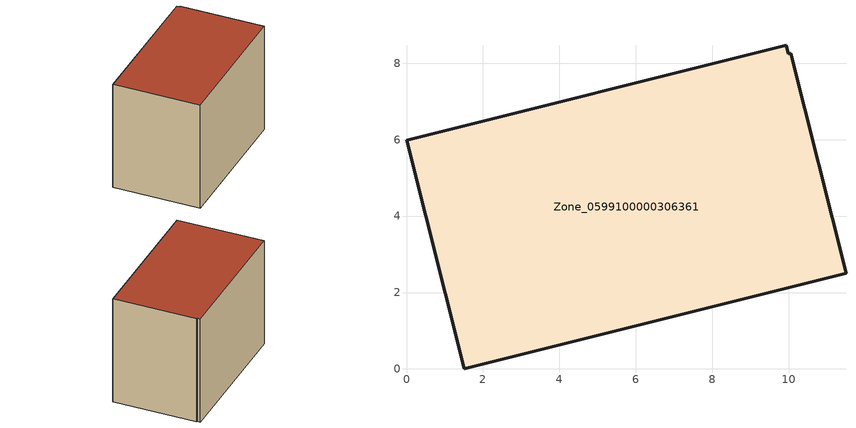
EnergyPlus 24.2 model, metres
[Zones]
Zone_0599100000306361
 floor ground (C_G): 1.51,0 0,5.98 9.93,8.47 9.98,8.24 10.05,8.26 11.5,2.51 z0
 wall outside (C_F): 1.51,0 11.5,2.51 10.05,8.26 9.98,8.24 9.93,8.47 0,5.98 1.51,0 z0:7.93
 roof outside (C_R): 0,5.98 1.51,0 11.5,2.51 10.05,8.26 9.98,8.24 9.93,8.47 z7.93
[BUILDING]
Pand.0599100000306361: North Axis=0; Terrain=City; Loads Convergence Tolerance Value=0.04; Temperature Convergence Tolerance Value=0.4; Solar Distribution=FullExterior; Maximum Number of Warmup Days=25; Minimum Number of Warmup Days=1
[Site:Location]
Rotterdam.The.Hague.AP_ZH_NLD Design_Conditions: Latitude=51.96; Longitude=4.45; Time Zone=1; Elevation=-4.5
[SITE:GROUNDTEMPERATURE:BUILDINGSURFACE]
18, 18, 18, 18, 18, 18, 18, 18, 18, 18, 18, 18
[MATERIAL] Thermal Absorptance=0.9; Solar Absorptance=0.7; Visible Absorptance=0.7
Name | Roughness | Thickness | Conductivity | Density | Specific Heat
G.TI.1965-1974 | MediumSmooth | 0.15 | 0.882353 | 540 | 1210
F.TI.1965-1974 | Rough | 0.3 | 0.697674 | 1920 | 840
R.TI.1965-1974 | MediumRough | 0.2 | 0.232558 | 1500 | 1000
[CONSTRUCTION]
C_G: G.TI.1965-1974
C_F: F.TI.1965-1974
C_R: R.TI.1965-1974
[ZONE]
Zone_0599100000306361: Type=1; Multiplier=1; Ceiling Height=Autocalculate; Volume=Autocalculate; Floor Area=autocalculate; Part of Total Floor Area=Yes
[ZONEINFILTRATION:DESIGNFLOWRATE]
Infil_Zone_0599100000306361: Zone or ZoneList or Space or SpaceList=Zone_0599100000306361; Schedule=AlwaysOn; Design Flow Rate Calculation Method=Flow/Area; Flow Rate per Floor Area=0.003; Constant Term Coefficient=1; Temperature Term Coefficient=0; Velocity Term Coefficient=0; Velocity Squared Term Coefficient=0
[HVACTEMPLATE:ZONE:IDEALLOADSAIRSYSTEM]
Zone_0599100000306361: Maximum Heating Supply Air Temperature=50; Minimum Cooling Supply Air Temperature=13; Maximum Heating Supply Air Humidity Ratio=0.0156; Minimum Cooling Supply Air Humidity Ratio=0.0077; Heating Limit=NoLimit; Cooling Limit=NoLimit; Dehumidification Control Type=ConstantSensibleHeatRatio; Cooling Sensible Heat Ratio=0.7; Dehumidification Setpoint=60; Humidification Control Type=None; Humidification Setpoint=30; Outdoor Air Method=None; Outdoor Air Flow Rate per Person=0.00944; Outdoor Air Flow Rate per Zone Floor Area=0; Outdoor Air Flow Rate per Zone=0; Demand Controlled Ventilation Type=None; Outdoor Air Economizer Type=NoEconomizer; Heat Recovery Type=None; Sensible Heat Recovery Effectiveness=0.7; Latent Heat Recovery Effectiveness=0.65
[ZONECONTROL:THERMOSTAT]
ThermostatControl_Zone_0599100000306361: Zone or ZoneList=Zone_0599100000306361; Control Type Schedule=DualSetpointControlType; Control 1=Thermostat_Zone_0599100000306361; Temperature Difference Between Cutout And Setpoint=0
[THERMOSTATSETPOINT:DUALSETPOINT]
Thermostat_Zone_0599100000306361: Heating Setpoint Temperature Schedule=HeatingSetpoint_Zone_0599100000306361; Cooling Setpoint Temperature Schedule=CoolingSetpoint_Zone_0599100000306361
[SCHEDULE:COMPACT]
HeatingSetpoint_Zone_0599100000306361: Through: 12/31, For: AllDays, Until: 24:00, 21
CoolingSetpoint_Zone_0599100000306361: Through: 12/31, For: AllDays, Until: 24:00, 24
DualSetpointControlType: Through: 12/31, For: AllDays, Until: 24:00, 4
AlwaysOn: Through: 12/31, For: AllDays, Until: 24:00, 1
